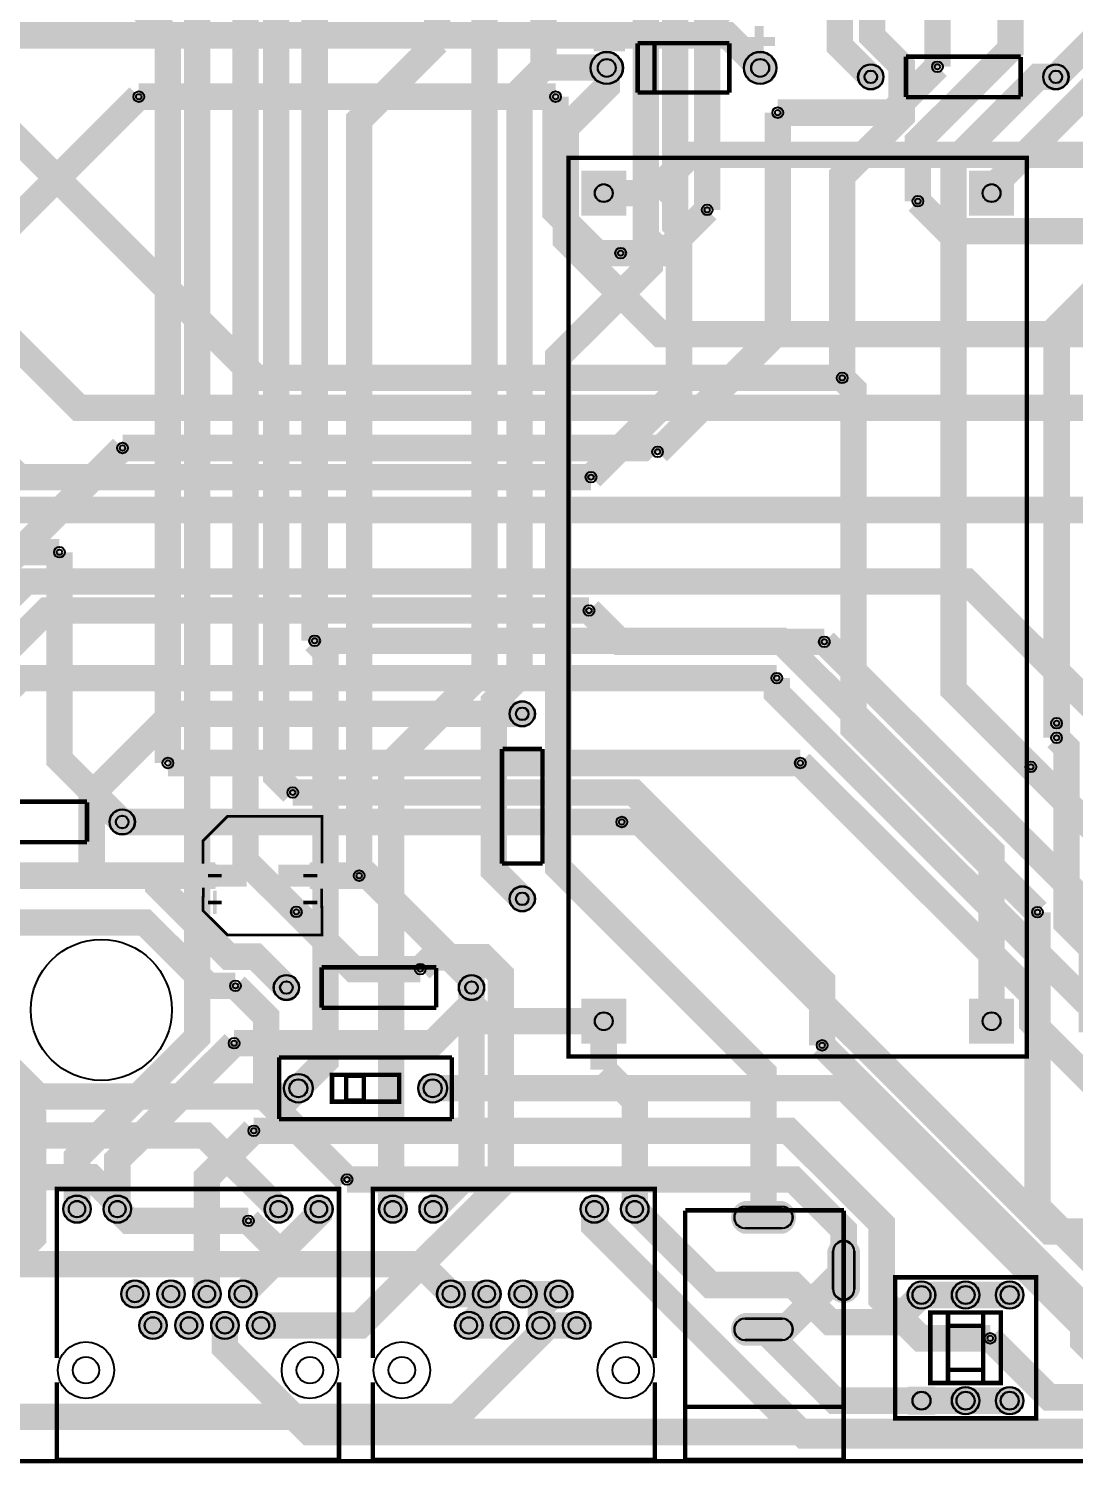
# Model space of a CAD drawing. Header units: millimetres. Extents: x 47 to 252, y 53 to 192.
# Drawn here: x 147.4 to 206.7, y 53.4 to 134.8 of the extents above; entities that cross this region are included whole.
import ezdxf

# ---------------------------------------------------------------- set-up
doc = ezdxf.new("R2010")
doc.units = ezdxf.units.MM
for name, color, linetype, true_color in [('BoardOutLine', 7, 'Continuous', 0xff00ff), ('BottomLayer', 7, 'Continuous', 0x0000ff), ('BottomSolderMaskLayer', 7, 'Continuous', 0xaa00ff), ('Document', 7, 'Continuous', 0xffffff), ('Hole', 7, 'Continuous', 0x222222), ('Multi-Layer', 7, 'Continuous', 0xc0c0c0), ('TopLayer', 7, 'Continuous', 0xff0000), ('TopPasteMaskLayer', 7, 'Continuous', 0x808080), ('TopSilkLayer', 7, 'Continuous', 0xffcc00), ('TopSolderMaskLayer', 7, 'Continuous', 0x800080)]:
    doc.layers.add(name, color=color, linetype=linetype, true_color=true_color)

msp = doc.modelspace()

# ---------------------------------------------------------------- hatches: boundary and pattern name
at = {"layer": 'BottomSolderMaskLayer'}
for points in [[(179.256, 132.588, 1), (181.107, 132.588, 1)], [(187.956, 132.588, 1), (189.807, 132.588, 1)], [(194.431, 132.08, 1), (195.882, 132.08, 1)], [(204.931, 132.08, 1), (206.382, 132.08, 1)], [(181.284, 126.757), (181.284, 124.206), (178.733, 124.206), (178.733, 126.757)], [(203.284, 126.757), (203.284, 124.206), (200.733, 124.206), (200.733, 126.757)], [(174.662, 95.928, 1), (176.113, 95.928, 1)], [(151.972, 89.789, 1), (153.423, 89.789, 1)], [(174.662, 85.428, 1), (176.113, 85.428, 1)], [(161.284, 80.391, 1), (162.735, 80.391, 1)], [(171.784, 80.391, 1), (173.235, 80.391, 1)], [(181.284, 79.757), (181.284, 77.206), (178.733, 77.206), (178.733, 79.757)], [(203.284, 79.757), (203.284, 77.206), (200.733, 77.206), (200.733, 79.757)], [(161.862, 74.676, 1), (163.513, 74.676, 1)], [(169.482, 74.676, 1), (171.133, 74.676, 1)], [(149.344, 67.816, 1), (150.918, 67.816, 1)], [(151.634, 67.816, 1), (153.208, 67.816, 1)], [(160.774, 67.816, 1), (162.348, 67.816, 1)], [(163.064, 67.816, 1), (164.638, 67.816, 1)], [(167.26, 67.816, 1), (168.835, 67.816, 1)], [(169.551, 67.816, 1), (171.125, 67.816, 1)], [(178.691, 67.816, 1), (180.265, 67.816, 1)], [(180.981, 67.816, 1), (182.555, 67.816, 1)], [(190.187, 68.268, -0.785398), (190.187, 66.417), (187.959, 66.417, -0.785398), (187.959, 68.268)], [(194.545, 63.214, -0.785398), (192.694, 63.214), (192.694, 65.476, -0.785398), (194.545, 65.476)], [(152.634, 62.996, 1), (154.208, 62.996, 1)], [(154.674, 62.996, 1), (156.248, 62.996, 1)], [(156.714, 62.996, 1), (158.288, 62.996, 1)], [(158.754, 62.996, 1), (160.328, 62.996, 1)], [(170.551, 62.996, 1), (172.125, 62.996, 1)], [(172.59, 62.996, 1), (174.164, 62.996, 1)], [(174.631, 62.996, 1), (176.205, 62.996, 1)], [(176.67, 62.996, 1), (178.244, 62.996, 1)], [(197.246, 62.944, 1), (198.821, 62.944, 1)], [(199.746, 62.944, 1), (201.321, 62.944, 1)], [(202.246, 62.944, 1), (203.821, 62.944, 1)], [(153.654, 61.216, 1), (155.228, 61.216, 1)], [(155.694, 61.216, 1), (157.268, 61.216, 1)], [(157.734, 61.216, 1), (159.308, 61.216, 1)], [(159.774, 61.216, 1), (161.348, 61.216, 1)], [(171.571, 61.216, 1), (173.145, 61.216, 1)], [(173.611, 61.216, 1), (175.185, 61.216, 1)], [(175.651, 61.216, 1), (177.225, 61.216, 1)], [(177.691, 61.216, 1), (179.265, 61.216, 1)], [(187.959, 60.067, -0.785398), (187.959, 61.918), (190.187, 61.918, -0.785398), (190.187, 60.067)], [(197.246, 57.732), (198.821, 57.732), (198.821, 56.157), (197.246, 56.157)], [(199.746, 56.944, 1), (201.321, 56.944, 1)], [(202.246, 56.944, 1), (203.821, 56.944, 1)]]:
    msp.add_hatch(color=256, dxfattribs=at).paths.add_polyline_path(points)
at = {"layer": 'Document'}
for points in [[(188.577, 133.181), (188.577, 134.959), (189.085, 134.959), (189.085, 133.181)], [(179.429, 134.04), (181.207, 134.04), (181.207, 133.532), (179.429, 133.532)], [(187.946, 134.347), (189.724, 134.347), (189.724, 133.839), (187.946, 133.839)], [(157.845, 87.401), (157.845, 86.081), (158.043, 86.081), (158.043, 87.401)], [(157.553, 86.84), (157.553, 86.642), (158.345, 86.642), (158.345, 86.84)], [(163.757, 86.84), (163.757, 86.642), (162.965, 86.642), (162.965, 86.84)]]:
    msp.add_hatch(color=256, dxfattribs=at).paths.add_polyline_path(points)
at = {"layer": 'Multi-Layer'}
for points in [[(179.281, 132.588, 1), (181.081, 132.588, 1)], [(187.981, 132.588, 1), (189.781, 132.588, 1)], [(194.456, 132.08, 1), (195.856, 132.08, 1)], [(204.956, 132.08, 1), (206.356, 132.08, 1)], [(181.258, 126.731), (181.258, 124.231), (178.758, 124.231), (178.758, 126.731)], [(203.258, 126.731), (203.258, 124.231), (200.758, 124.231), (200.758, 126.731)], [(174.687, 95.928, 1), (176.087, 95.928, 1)], [(151.997, 89.789, 1), (153.397, 89.789, 1)], [(174.687, 85.428, 1), (176.087, 85.428, 1)], [(161.309, 80.391, 1), (162.709, 80.391, 1)], [(171.809, 80.391, 1), (173.209, 80.391, 1)], [(181.258, 79.731), (181.258, 77.231), (178.758, 77.231), (178.758, 79.731)], [(203.258, 79.731), (203.258, 77.231), (200.758, 77.231), (200.758, 79.731)], [(161.887, 74.676, 1), (163.487, 74.676, 1)], [(169.507, 74.676, 1), (171.107, 74.676, 1)], [(149.369, 67.816, 1), (150.893, 67.816, 1)], [(151.659, 67.816, 1), (153.183, 67.816, 1)], [(160.799, 67.816, 1), (162.323, 67.816, 1)], [(163.089, 67.816, 1), (164.613, 67.816, 1)], [(167.285, 67.816, 1), (168.809, 67.816, 1)], [(169.576, 67.816, 1), (171.1, 67.816, 1)], [(178.716, 67.816, 1), (180.24, 67.816, 1)], [(181.006, 67.816, 1), (182.53, 67.816, 1)], [(190.173, 68.243, -0.785398), (190.173, 66.443), (187.973, 66.443, -0.785398), (187.973, 68.243)], [(194.52, 63.245, -0.785398), (192.72, 63.245), (192.72, 65.445, -0.785398), (194.52, 65.445)], [(152.659, 62.996, 1), (154.183, 62.996, 1)], [(154.699, 62.996, 1), (156.223, 62.996, 1)], [(156.739, 62.996, 1), (158.263, 62.996, 1)], [(158.779, 62.996, 1), (160.303, 62.996, 1)], [(170.576, 62.996, 1), (172.1, 62.996, 1)], [(172.615, 62.996, 1), (174.139, 62.996, 1)], [(174.656, 62.996, 1), (176.18, 62.996, 1)], [(176.695, 62.996, 1), (178.219, 62.996, 1)], [(197.272, 62.944, 1), (198.796, 62.944, 1)], [(199.772, 62.944, 1), (201.296, 62.944, 1)], [(202.272, 62.944, 1), (203.796, 62.944, 1)], [(153.679, 61.216, 1), (155.203, 61.216, 1)], [(155.719, 61.216, 1), (157.243, 61.216, 1)], [(157.759, 61.216, 1), (159.283, 61.216, 1)], [(159.799, 61.216, 1), (161.323, 61.216, 1)], [(171.596, 61.216, 1), (173.12, 61.216, 1)], [(173.636, 61.216, 1), (175.16, 61.216, 1)], [(175.676, 61.216, 1), (177.2, 61.216, 1)], [(177.716, 61.216, 1), (179.24, 61.216, 1)], [(187.973, 60.093, -0.785398), (187.973, 61.893), (190.173, 61.893, -0.785398), (190.173, 60.093)], [(197.271, 57.706), (198.795, 57.706), (198.795, 56.182), (197.271, 56.182)], [(199.772, 56.944, 1), (201.296, 56.944, 1)], [(202.272, 56.944, 1), (203.796, 56.944, 1)]]:
    msp.add_hatch(color=256, dxfattribs=at).paths.add_polyline_path(points)
at = {"layer": 'TopLayer'}
for points in [[(156.235, 87.341), (159.735, 87.341), (159.735, 86.141), (156.235, 86.141)], [(161.575, 87.341), (165.075, 87.341), (165.075, 86.141), (161.575, 86.141)]]:
    msp.add_hatch(color=256, dxfattribs=at).paths.add_polyline_path(points)
at = {"layer": 'TopPasteMaskLayer'}
for points in [[(156.235, 87.341), (159.735, 87.341), (159.735, 86.141), (156.235, 86.141)], [(161.575, 87.341), (165.075, 87.341), (165.075, 86.141), (161.575, 86.141)]]:
    msp.add_hatch(color=256, dxfattribs=at).paths.add_polyline_path(points)
at = {"layer": 'TopSilkLayer'}
for points in [[(157.85, 85.883), (157.85, 84.563), (158.048, 84.563), (158.048, 85.883)], [(157.553, 85.322), (157.553, 85.124), (158.345, 85.124), (158.345, 85.322)], [(163.757, 85.322), (163.757, 85.124), (162.965, 85.124), (162.965, 85.322)]]:
    msp.add_hatch(color=256, dxfattribs=at).paths.add_polyline_path(points)
at = {"layer": 'TopSolderMaskLayer'}
for points in [[(179.256, 132.588, 1), (181.107, 132.588, 1)], [(187.956, 132.588, 1), (189.807, 132.588, 1)], [(194.431, 132.08, 1), (195.882, 132.08, 1)], [(204.931, 132.08, 1), (206.382, 132.08, 1)], [(181.284, 126.757), (181.284, 124.206), (178.733, 124.206), (178.733, 126.757)], [(203.284, 126.757), (203.284, 124.206), (200.733, 124.206), (200.733, 126.757)], [(174.662, 95.928, 1), (176.113, 95.928, 1)], [(151.972, 89.789, 1), (153.423, 89.789, 1)], [(156.21, 87.367), (159.761, 87.367), (159.761, 86.116), (156.21, 86.116)], [(161.55, 87.367), (165.101, 87.367), (165.101, 86.116), (161.55, 86.116)], [(174.662, 85.428, 1), (176.113, 85.428, 1)], [(161.284, 80.391, 1), (162.735, 80.391, 1)], [(171.784, 80.391, 1), (173.235, 80.391, 1)], [(181.284, 79.757), (181.284, 77.206), (178.733, 77.206), (178.733, 79.757)], [(203.284, 79.757), (203.284, 77.206), (200.733, 77.206), (200.733, 79.757)], [(161.862, 74.676, 1), (163.513, 74.676, 1)], [(169.482, 74.676, 1), (171.133, 74.676, 1)], [(149.344, 67.816, 1), (150.918, 67.816, 1)], [(151.634, 67.816, 1), (153.208, 67.816, 1)], [(160.774, 67.816, 1), (162.348, 67.816, 1)], [(163.064, 67.816, 1), (164.638, 67.816, 1)], [(167.26, 67.816, 1), (168.835, 67.816, 1)], [(169.551, 67.816, 1), (171.125, 67.816, 1)], [(178.691, 67.816, 1), (180.265, 67.816, 1)], [(180.981, 67.816, 1), (182.555, 67.816, 1)], [(190.187, 68.268, -0.785398), (190.187, 66.417), (187.959, 66.417, -0.785398), (187.959, 68.268)], [(194.545, 63.214, -0.785398), (192.694, 63.214), (192.694, 65.476, -0.785398), (194.545, 65.476)], [(152.634, 62.996, 1), (154.208, 62.996, 1)], [(154.674, 62.996, 1), (156.248, 62.996, 1)], [(156.714, 62.996, 1), (158.288, 62.996, 1)], [(158.754, 62.996, 1), (160.328, 62.996, 1)], [(170.551, 62.996, 1), (172.125, 62.996, 1)], [(172.59, 62.996, 1), (174.164, 62.996, 1)], [(174.631, 62.996, 1), (176.205, 62.996, 1)], [(176.67, 62.996, 1), (178.244, 62.996, 1)], [(197.246, 62.944, 1), (198.821, 62.944, 1)], [(199.746, 62.944, 1), (201.321, 62.944, 1)], [(202.246, 62.944, 1), (203.821, 62.944, 1)], [(153.654, 61.216, 1), (155.228, 61.216, 1)], [(155.694, 61.216, 1), (157.268, 61.216, 1)], [(157.734, 61.216, 1), (159.308, 61.216, 1)], [(159.774, 61.216, 1), (161.348, 61.216, 1)], [(171.571, 61.216, 1), (173.145, 61.216, 1)], [(173.611, 61.216, 1), (175.185, 61.216, 1)], [(175.651, 61.216, 1), (177.225, 61.216, 1)], [(177.691, 61.216, 1), (179.265, 61.216, 1)], [(187.959, 60.067, -0.785398), (187.959, 61.918), (190.187, 61.918, -0.785398), (190.187, 60.067)], [(197.246, 57.732), (198.821, 57.732), (198.821, 56.157), (197.246, 56.157)], [(199.746, 56.944, 1), (201.321, 56.944, 1)], [(202.246, 56.944, 1), (203.821, 56.944, 1)]]:
    msp.add_hatch(color=256, dxfattribs=at).paths.add_polyline_path(points)

# ---------------------------------------------------------------- linework, layer by layer
at = {"layer": 'BoardOutLine', "const_width": 0.254}
msp.add_lwpolyline([(242.277, 53.516), (57.277, 53.516)], dxfattribs=at)
at = {"layer": 'BottomLayer', "const_width": 1.5}
for points in [[(163.614, 100.074), (163.614, 138.594), (165.187, 140.168), (165.765, 140.168), (166.758, 141.161), (166.758, 174.449), (162.774, 178.433)], [(150.131, 67.816), (150.131, 70.756), (156.943, 77.567), (156.943, 149.784), (140.313, 166.414), (128.165, 166.414), (125.796, 168.783), (123.741, 168.783)], [(195.156, 132.08), (193.401, 133.835), (193.401, 162.178), (196.749, 165.526)], [(162.572, 84.683), (159.683, 87.572), (159.683, 160.02)], [(172.382, 160.02), (173.247, 159.156), (173.247, 98.406), (167.947, 93.105), (167.947, 67.917), (168.047, 67.816)], [(205.656, 132.08), (233.735, 160.159), (235.92, 160.159)], [(202.008, 125.481), (202.008, 125.771), (233.747, 157.509), (243.077, 157.509)], [(162.368, 91.463), (161.425, 92.406), (161.425, 154.137)], [(189.073, 67.343), (189.073, 75.559), (177.432, 87.2), (177.432, 116.2), (182.624, 121.392), (182.624, 122.763), (182.393, 122.994), (182.393, 150.64), (185.219, 153.466)], [(140.772, 148.969), (155.289, 134.452), (155.289, 93.136)], [(187.917, 146.685), (188.324, 146.279), (188.324, 137.512), (185.876, 135.064), (185.876, 124.531)], [(193.535, 114.992), (193.535, 126.46), (196.907, 129.831), (196.907, 132.701), (195.232, 134.376), (195.232, 143.5), (198.417, 146.685)], [(176.498, 143.891), (176.594, 143.796), (176.594, 132.608)], [(179.288, 109.36), (184.278, 114.35), (184.278, 123.448), (184.063, 123.663), (184.063, 142.756), (185.198, 143.891)], [(197.021, 138.176), (198.935, 136.262), (198.935, 132.656)], [(197.826, 125.021), (197.826, 128.412), (203.077, 133.663), (203.077, 137.739)], [(170.56, 136.826), (170.56, 134.056)], [(166.136, 86.741), (166.136, 129.631), (170.56, 134.056)], [(176.594, 132.608), (175.228, 131.242), (175.228, 98.042), (173.78, 96.594), (173.78, 87.036), (175.387, 85.428)], [(180.181, 132.588), (180.162, 132.608), (176.594, 132.608)], [(205.656, 132.08), (204.639, 132.08), (199.854, 127.296), (199.854, 97.296), (204.235, 92.915)], [(140.158, 103.054), (140.158, 117.477), (153.635, 130.954)], [(180.97, 122.077), (179.634, 122.077), (177.279, 124.433), (177.279, 130.954)], [(189.878, 130.047), (189.878, 117.612), (183.065, 110.799)], [(210.439, 122.555), (205.697, 117.813), (205.697, 95.393)], [(204.609, 84.669), (194.177, 95.101), (194.177, 114.35), (193.535, 114.992)], [(152.713, 111.014), (144.558, 102.859), (144.558, 93.246)], [(152.697, 89.789), (149.137, 93.35), (149.137, 105.099)], [(192.523, 100.018), (180.946, 100.018), (179.173, 101.791)], [(162.687, 74.676), (164.226, 76.215), (164.226, 99.462), (163.614, 100.074)], [(211.074, 76.708), (211.074, 76.813), (208.152, 79.736), (207.203, 79.736), (189.825, 97.113), (189.825, 97.957)], [(211.074, 79.248), (206.263, 84.06), (206.263, 94), (205.697, 94.566)], [(211.074, 71.628), (204.307, 78.395), (204.307, 79.987), (191.158, 93.136)], [(142.197, 89.789), (145.922, 86.065), (145.922, 74.807), (147.637, 73.092), (147.637, 66.209), (142.645, 61.216)], [(211.074, 66.548), (205.3, 66.548), (182.059, 89.789), (181.033, 89.789)], [(169.601, 81.435), (170.273, 82.107), (173.191, 82.107), (174.172, 81.126), (174.172, 69.21), (166.178, 61.216), (160.561, 61.216)], [(165.447, 69.496), (160.863, 74.08), (160.863, 78.745), (159.118, 80.49)], [(172.509, 80.391), (172.509, 69.988), (170.338, 67.816)], [(226.314, 79.248), (220.03, 79.248), (213.614, 72.832), (213.614, 58.94), (211.809, 57.135), (205.28, 57.135), (201.931, 60.484)], [(180.008, 78.481), (180.008, 75.731)], [(159.043, 77.23), (152.421, 70.608), (152.421, 67.816)], [(211.074, 58.928), (210.581, 58.928), (192.395, 77.114)], [(180.008, 75.731), (181.768, 73.972), (181.768, 67.816)], [(157.501, 62.996), (157.501, 69.606), (160.159, 72.264)], [(176.438, 61.216), (176.438, 60.777), (171.689, 56.029), (113.815, 56.029), (105.334, 64.51), (105.334, 70.371)], [(163.851, 67.816), (163.851, 67.561), (161.867, 65.577), (161.432, 65.577)], [(179.477, 67.816), (179.477, 66.867), (191.375, 54.97), (214.672, 54.97)], [(181.768, 67.816), (186.076, 63.507), (190.759, 63.507), (192.865, 61.401), (196.491, 61.401), (198.034, 62.944)], [(161.432, 65.577), (159.857, 67.151)], [(161.432, 65.577), (161.432, 64.887), (159.541, 62.996)], [(172.358, 61.216), (173.377, 62.236), (173.377, 62.996)], [(177.457, 62.996), (177.18, 62.996), (176.438, 62.254), (176.438, 61.216)]]:
    msp.add_lwpolyline(points, dxfattribs=at)
at = {"layer": 'BottomSolderMaskLayer'}
for points in [[(188.01, 67.95), (190.137, 67.95)], [(188.01, 66.735), (190.137, 66.735)], [(193.012, 65.425), (193.012, 63.266)], [(194.227, 65.425), (194.227, 63.266)], [(190.137, 61.6), (188.01, 61.6)], [(190.137, 60.385), (188.01, 60.385)]]:
    msp.add_lwpolyline(points, close=True, dxfattribs=at)
for centre, radius in [((180.181, 132.588), 0.925), ((180.181, 132.588), 0.514), ((188.881, 132.588), 0.925), ((188.881, 132.588), 0.514), ((195.156, 132.08), 0.725), ((205.656, 132.08), 0.725), ((195.156, 132.08), 0.363), ((205.656, 132.08), 0.363), ((180.008, 125.481), 0.51), ((202.008, 125.481), 0.51), ((175.387, 95.928), 0.725), ((175.387, 95.928), 0.363), ((152.697, 89.789), 0.725), ((152.697, 89.789), 0.363), ((175.387, 85.428), 0.725), ((175.387, 85.428), 0.363), ((162.009, 80.391), 0.725), ((162.009, 80.391), 0.363), ((172.509, 80.391), 0.725), ((172.509, 80.391), 0.363), ((180.008, 78.481), 0.51), ((202.008, 78.481), 0.51), ((162.687, 74.676), 0.825), ((162.687, 74.676), 0.516), ((170.307, 74.676), 0.825), ((170.307, 74.676), 0.516), ((150.131, 67.816), 0.787), ((152.421, 67.816), 0.787), ((161.561, 67.816), 0.787), ((163.851, 67.816), 0.787), ((168.047, 67.816), 0.787), ((170.338, 67.816), 0.787), ((179.478, 67.816), 0.787), ((181.768, 67.816), 0.787), ((150.131, 67.816), 0.472), ((152.421, 67.816), 0.472), ((161.561, 67.816), 0.472), ((163.851, 67.816), 0.472), ((168.047, 67.816), 0.472), ((170.337, 67.816), 0.472), ((179.477, 67.816), 0.472), ((181.767, 67.816), 0.472), ((153.421, 62.996), 0.787), ((155.461, 62.996), 0.787), ((157.501, 62.996), 0.787), ((159.541, 62.996), 0.787), ((171.338, 62.996), 0.787), ((173.377, 62.996), 0.787), ((175.418, 62.996), 0.787), ((177.457, 62.996), 0.787), ((198.034, 62.944), 0.787), ((200.534, 62.944), 0.787), ((203.034, 62.944), 0.787), ((153.421, 62.996), 0.472), ((155.461, 62.996), 0.472), ((157.501, 62.996), 0.472), ((159.541, 62.996), 0.472), ((171.337, 62.996), 0.472), ((173.377, 62.996), 0.472), ((175.417, 62.996), 0.472), ((177.457, 62.996), 0.472), ((198.033, 62.944), 0.517), ((200.534, 62.944), 0.517), ((203.033, 62.944), 0.517), ((154.441, 61.216), 0.787), ((156.481, 61.216), 0.787), ((158.521, 61.216), 0.787), ((160.561, 61.216), 0.787), ((172.358, 61.216), 0.787), ((174.398, 61.216), 0.787), ((176.438, 61.216), 0.787), ((178.478, 61.216), 0.787), ((154.441, 61.216), 0.472), ((156.481, 61.216), 0.472), ((158.521, 61.216), 0.472), ((160.561, 61.216), 0.472), ((172.357, 61.216), 0.472), ((174.397, 61.216), 0.472), ((176.437, 61.216), 0.472), ((178.477, 61.216), 0.472), ((198.033, 56.944), 0.517), ((200.534, 56.944), 0.787), ((200.534, 56.944), 0.517), ((203.034, 56.944), 0.787), ((203.033, 56.944), 0.517)]:
    msp.add_circle(centre, radius, dxfattribs=at)
for centre, start, end in [((188.01, 67.343), 450, 270), ((190.137, 67.343), 270, 450), ((193.62, 65.425), 360, 180), ((193.62, 63.266), 180, 360), ((188.01, 60.993), 90, 270), ((190.137, 60.993), 270, 90)]:
    msp.add_arc(centre, 0.608, start, end, dxfattribs=at)
at = {"layer": 'Document'}
for centre in [(150.641, 58.676), (163.341, 58.676), (168.558, 58.676), (181.258, 58.676)]:
    msp.add_circle(centre, 0.75, dxfattribs=at)
at = {"layer": 'Hole'}
for centre in [(198.935, 132.656), (153.635, 130.954), (177.279, 130.954), (189.878, 130.047), (185.876, 124.531), (197.827, 125.021), (180.97, 122.077), (193.535, 114.992), (152.713, 111.014), (183.065, 110.799), (179.288, 109.36), (149.137, 105.099), (179.173, 101.791), (163.614, 100.074), (192.523, 100.018), (189.826, 97.957), (205.697, 95.393), (205.697, 94.566), (155.289, 93.136), (191.158, 93.136), (204.235, 92.915), (162.368, 91.463), (181.033, 89.789), (166.136, 86.741), (162.572, 84.683), (204.609, 84.669), (169.601, 81.435), (159.118, 80.49), (159.043, 77.23), (192.395, 77.114), (160.159, 72.264), (165.447, 69.496), (159.857, 67.151), (201.931, 60.484)]:
    msp.add_circle(centre, 0.153, dxfattribs=at)
at = {"layer": 'Multi-Layer'}
for points in [[(188.023, 67.943), (190.123, 67.943)], [(188.023, 66.743), (190.123, 66.743)], [(193.02, 65.395), (193.02, 63.295)], [(194.22, 65.395), (194.22, 63.295)], [(190.123, 61.593), (188.023, 61.593)], [(190.123, 60.393), (188.023, 60.393)]]:
    msp.add_lwpolyline(points, close=True, dxfattribs=at)
for centre, radius in [((180.181, 132.588), 0.9), ((180.181, 132.588), 0.5), ((188.881, 132.588), 0.9), ((188.881, 132.588), 0.5), ((195.156, 132.08), 0.7), ((198.935, 132.656), 0.305), ((205.656, 132.08), 0.7), ((195.156, 132.08), 0.35), ((205.656, 132.08), 0.35), ((153.635, 130.954), 0.305), ((177.279, 130.954), 0.305), ((189.878, 130.047), 0.305), ((180.008, 125.481), 0.5), ((202.008, 125.481), 0.5), ((185.876, 124.531), 0.305), ((197.827, 125.021), 0.305), ((180.97, 122.077), 0.305), ((193.535, 114.992), 0.305), ((152.713, 111.014), 0.305), ((183.065, 110.799), 0.305), ((179.288, 109.36), 0.305), ((149.137, 105.099), 0.305), ((179.173, 101.791), 0.305), ((163.614, 100.074), 0.305), ((192.523, 100.018), 0.305), ((189.826, 97.957), 0.305), ((175.387, 95.928), 0.7), ((175.387, 95.928), 0.35), ((205.697, 95.393), 0.305), ((205.697, 94.566), 0.305), ((155.289, 93.136), 0.305), ((191.158, 93.136), 0.305), ((204.235, 92.915), 0.305), ((162.368, 91.463), 0.305), ((152.697, 89.789), 0.7), ((152.697, 89.789), 0.35), ((181.033, 89.789), 0.305), ((166.136, 86.741), 0.305), ((175.387, 85.428), 0.7), ((175.387, 85.428), 0.35), ((162.572, 84.683), 0.305), ((204.609, 84.669), 0.305), ((151.511, 79.121), 4), ((169.601, 81.435), 0.305), ((159.118, 80.49), 0.305), ((162.009, 80.391), 0.7), ((162.009, 80.391), 0.35), ((172.509, 80.391), 0.7), ((172.509, 80.391), 0.35), ((180.008, 78.481), 0.5), ((202.008, 78.481), 0.5), ((159.043, 77.23), 0.305), ((192.395, 77.114), 0.305), ((162.687, 74.676), 0.8), ((162.687, 74.676), 0.5), ((170.307, 74.676), 0.8), ((170.307, 74.676), 0.5), ((160.159, 72.264), 0.305), ((165.447, 69.496), 0.305), ((150.131, 67.816), 0.762), ((152.421, 67.816), 0.762), ((161.561, 67.816), 0.762), ((163.851, 67.816), 0.762), ((168.047, 67.816), 0.762), ((170.338, 67.816), 0.762), ((179.478, 67.816), 0.762), ((181.768, 67.816), 0.762), ((150.131, 67.816), 0.457), ((152.421, 67.816), 0.457), ((161.561, 67.816), 0.457), ((163.851, 67.816), 0.457), ((168.047, 67.816), 0.457), ((170.337, 67.816), 0.457), ((179.477, 67.816), 0.457), ((181.767, 67.816), 0.457), ((159.857, 67.151), 0.305), ((153.421, 62.996), 0.762), ((155.461, 62.996), 0.762), ((157.501, 62.996), 0.762), ((159.541, 62.996), 0.762), ((171.338, 62.996), 0.762), ((173.377, 62.996), 0.762), ((175.418, 62.996), 0.762), ((177.457, 62.996), 0.762), ((198.034, 62.944), 0.762), ((200.534, 62.944), 0.762), ((203.034, 62.944), 0.762), ((153.421, 62.996), 0.457), ((155.461, 62.996), 0.457), ((157.501, 62.996), 0.457), ((159.541, 62.996), 0.457), ((171.337, 62.996), 0.457), ((173.377, 62.996), 0.457), ((175.417, 62.996), 0.457), ((177.457, 62.996), 0.457), ((198.033, 62.944), 0.5), ((200.534, 62.944), 0.5), ((203.033, 62.944), 0.5), ((154.441, 61.216), 0.762), ((156.481, 61.216), 0.762), ((158.521, 61.216), 0.762), ((160.561, 61.216), 0.762), ((172.358, 61.216), 0.762), ((174.398, 61.216), 0.762), ((176.438, 61.216), 0.762), ((178.478, 61.216), 0.762), ((154.441, 61.216), 0.457), ((156.481, 61.216), 0.457), ((158.521, 61.216), 0.457), ((160.561, 61.216), 0.457), ((172.357, 61.216), 0.457), ((174.397, 61.216), 0.457), ((176.437, 61.216), 0.457), ((178.477, 61.216), 0.457), ((150.641, 58.676), 1.6), ((163.341, 58.676), 1.6), ((168.558, 58.676), 1.6), ((181.258, 58.676), 1.6), ((201.931, 60.484), 0.305), ((198.033, 56.944), 0.5), ((200.534, 56.944), 0.762), ((200.534, 56.944), 0.5), ((203.034, 56.944), 0.762), ((203.033, 56.944), 0.5)]:
    msp.add_circle(centre, radius, dxfattribs=at)
for centre, start, end in [((188.023, 67.343), 450, 270), ((190.123, 67.343), 270, 450), ((193.62, 65.395), 360, 180), ((193.62, 63.295), 180, 360), ((188.023, 60.993), 90, 270), ((190.123, 60.993), 270, 90)]:
    msp.add_arc(centre, 0.6, start, end, dxfattribs=at)
at = {"layer": 'TopLayer', "const_width": 1.5}
for points in [[(102.591, 165.151), (110.155, 165.151), (160.314, 114.992), (193.535, 114.992)], [(226.314, 58.928), (245.812, 78.425), (245.812, 99.244), (231.409, 113.646), (209.614, 113.646), (209.269, 113.301), (150.243, 113.301), (118.409, 145.136), (97.567, 145.136)], [(188.881, 132.588), (187.03, 134.439), (145.138, 134.439), (136.339, 143.238)], [(226.314, 74.168), (228.02, 75.874), (228.02, 78.69), (239.616, 90.286), (242.194, 90.286), (244.072, 92.164), (244.072, 98.483), (235.06, 107.495), (146.384, 107.495), (129.514, 124.365), (129.514, 125.083), (112.505, 142.092), (89.446, 142.092)], [(243.077, 140.509), (230.224, 127.656), (184.933, 127.656), (182.759, 125.481)], [(210.439, 117.475), (183.233, 117.475), (177.854, 122.854), (177.854, 129.191), (180.181, 131.517), (180.181, 132.588)], [(198.935, 132.656), (196.327, 130.047), (189.878, 130.047)], [(177.279, 130.954), (153.635, 130.954)], [(149.137, 105.099), (138.61, 105.099), (126.206, 117.502), (113.175, 117.502), (108.981, 121.696), (108.981, 126.882)], [(180.008, 125.481), (182.759, 125.481)], [(197.826, 125.021), (199.52, 123.327), (208.672, 123.327), (210.439, 125.095)], [(185.876, 124.531), (183.422, 122.077), (180.97, 122.077)], [(179.288, 109.36), (146.858, 109.36), (133.17, 123.048)], [(183.065, 110.799), (182.849, 111.014), (152.713, 111.014)], [(115.768, 92.446), (124.134, 100.812), (144.611, 100.812), (147.243, 103.445), (200.594, 103.445), (207.752, 96.287), (212.24, 96.287)], [(121.582, 92.964), (126.02, 97.402), (144.036, 97.402), (148.425, 101.791), (179.173, 101.791)], [(202.008, 78.481), (202.008, 88.114), (190.048, 100.074), (163.614, 100.074)], [(207.702, 77.846), (207.702, 84.838), (192.523, 100.018)], [(189.825, 97.957), (146.93, 97.957), (143.873, 94.9), (128.244, 94.9), (125.433, 92.089), (125.433, 90.932)], [(175.387, 95.928), (155.52, 95.928), (150.961, 91.369), (150.961, 86.741)], [(205.697, 94.566), (205.697, 95.393)], [(155.289, 93.136), (191.158, 93.136)], [(211.074, 64.008), (209.37, 65.712), (209.37, 87.78), (204.235, 92.915)], [(192.395, 77.114), (192.395, 80.769), (181.702, 91.463), (162.368, 91.463)], [(181.033, 89.789), (152.697, 89.789)], [(131.826, 79.111), (133.733, 79.111), (141.363, 86.741), (150.961, 86.741)], [(150.961, 86.741), (154.735, 86.741)], [(157.985, 86.741), (154.735, 86.741)], [(162.009, 80.391), (160.257, 82.144), (158.751, 82.144), (154.735, 86.16), (154.735, 86.741)], [(163.325, 86.741), (164.951, 86.741)], [(164.951, 86.741), (166.136, 86.741)], [(166.136, 86.741), (166.576, 86.741)], [(172.509, 80.391), (172.509, 80.865), (166.633, 86.741), (166.576, 86.741)], [(159.118, 80.49), (157.571, 80.49), (153.979, 84.082), (143.407, 84.082), (141.732, 82.407)], [(162.572, 84.683), (165.82, 81.435), (169.601, 81.435)], [(211.074, 61.468), (204.609, 67.934), (204.609, 84.669)], [(170.307, 74.676), (193.696, 74.676), (207.199, 61.172), (207.199, 60.324), (210.398, 57.125), (211.681, 57.125), (220.941, 66.385), (220.941, 76.415), (226.314, 81.788)], [(162.687, 74.676), (162.222, 74.211), (147.929, 74.211), (141.732, 80.407)], [(172.509, 79.436), (172.509, 80.391)], [(172.509, 79.436), (170.303, 77.23), (159.043, 77.23)], [(180.008, 78.481), (173.464, 78.481), (172.509, 79.436)], [(158.521, 61.216), (158.521, 59.951), (163.304, 55.168), (212.139, 55.168), (223.865, 66.894), (223.865, 74.259), (226.314, 76.708)], [(132.344, 71.91), (136.815, 71.91), (136.896, 71.991), (157.387, 71.991), (161.561, 67.816)], [(160.159, 72.264), (190.485, 72.264), (195.774, 66.976), (195.774, 62.702), (197.992, 60.484), (201.931, 60.484)], [(145.935, 69.624), (150.948, 69.624), (152.421, 68.151), (152.421, 67.816)], [(165.447, 69.496), (190.762, 69.496), (193.62, 66.638), (193.62, 64.345)], [(159.857, 67.151), (153.086, 67.151), (152.421, 67.816)], [(171.338, 62.996), (169.641, 64.693), (142.105, 64.693)], [(189.073, 60.993), (190.267, 60.993), (193.62, 64.345)], [(173.377, 62.996), (171.338, 62.996)], [(175.418, 62.996), (177.457, 62.996)], [(198.034, 62.944), (200.534, 62.944)], [(200.534, 62.944), (203.034, 62.944)], [(172.358, 61.216), (174.397, 61.216)], [(176.438, 61.216), (178.477, 61.216)], [(198.034, 56.944), (193.122, 56.944), (189.073, 60.993)], [(200.534, 56.944), (198.034, 56.944)], [(200.534, 56.944), (203.034, 56.944)]]:
    msp.add_lwpolyline(points, dxfattribs=at)
at = {"layer": 'TopSilkLayer'}
for points, const_width in [([(181.931, 133.988), (187.131, 133.988)], 0.254), ([(181.931, 133.988), (181.931, 131.188)], 0.254), ([(182.891, 133.988), (182.891, 131.188)], 0.254), ([(187.131, 133.988), (187.131, 131.188)], 0.254), ([(197.156, 130.93), (197.156, 133.23)], 0.254), ([(197.156, 133.23), (203.656, 133.23)], 0.254), ([(203.656, 133.2), (203.656, 130.96)], 0.254), ([(181.931, 131.188), (187.131, 131.188)], 0.254), ([(203.656, 130.93), (197.156, 130.93)], 0.254), ([(174.237, 87.428), (174.237, 93.928)], 0.254), ([(174.267, 93.928), (176.507, 93.928)], 0.254), ([(176.537, 93.928), (176.537, 87.428)], 0.254), ([(144.197, 90.939), (150.697, 90.939)], 0.254), ([(150.697, 90.909), (150.697, 88.669)], 0.254), ([(164.025, 87.449), (164.031, 90.117), (158.675, 90.117), (157.279, 88.721), (157.279, 87.427)], 0.152), ([(150.697, 88.639), (144.197, 88.639)], 0.254), ([(176.537, 87.428), (174.237, 87.428)], 0.254), ([(164.011, 86.002), (164.031, 83.366), (158.674, 83.366), (157.28, 84.76), (157.293, 86.055)], 0.152), ([(164.009, 79.241), (164.009, 81.541)], 0.254), ([(164.009, 81.541), (170.509, 81.541)], 0.254), ([(170.509, 81.511), (170.509, 79.271)], 0.254), ([(170.509, 79.241), (164.009, 79.241)], 0.254), ([(161.597, 76.426), (161.597, 72.926)], 0.254), ([(171.397, 76.426), (161.597, 76.426)], 0.254), ([(171.397, 76.426), (171.397, 72.926)], 0.254), ([(171.397, 72.926), (161.597, 72.926)], 0.254), ([(148.991, 59.374), (148.991, 68.961), (164.992, 68.961), (164.992, 59.372)], 0.254), ([(166.907, 59.374), (166.907, 68.961), (182.908, 68.961), (182.908, 59.372)], 0.254), ([(184.628, 67.749), (193.628, 67.749)], 0.254), ([(184.628, 53.576), (184.628, 67.726)], 0.254), ([(193.62, 53.576), (193.62, 67.726)], 0.254), ([(199.533, 61.944), (199.533, 57.944)], 0.254), ([(201.533, 61.944), (201.533, 57.944)], 0.254), ([(199.533, 61.194), (201.533, 61.194)], 0.254), ([(199.533, 58.694), (201.533, 58.694)], 0.254), ([(148.991, 53.576), (148.991, 57.978)], 0.254), ([(164.992, 57.981), (164.992, 53.576)], 0.254), ([(166.907, 53.576), (166.907, 57.978)], 0.254), ([(182.908, 57.981), (182.908, 53.576)], 0.254), ([(184.628, 56.598), (193.628, 56.598)], 0.254), ([(164.991, 53.576), (148.991, 53.576)], 0.254), ([(182.907, 53.576), (166.907, 53.576)], 0.254), ([(184.62, 53.576), (193.62, 53.576)], 0.254)]:
    msp.add_lwpolyline(points, dxfattribs=dict(at, const_width=const_width))
at = {"layer": 'TopSilkLayer', "const_width": 0.254}
for points in [[(204.008, 127.481), (204.008, 76.481), (178.008, 76.481), (178.008, 127.481), (204.008, 127.481)], [(164.592, 75.438), (164.592, 73.914), (168.402, 73.914), (168.402, 75.438), (164.592, 75.438)], [(166.397, 75.376), (166.397, 73.976), (165.397, 73.976), (165.397, 75.376), (166.397, 75.376)], [(196.534, 63.944), (204.534, 63.944), (204.534, 55.944), (196.534, 55.944), (196.534, 63.944)], [(198.534, 61.944), (202.534, 61.944), (202.534, 57.944), (198.534, 57.944), (198.534, 61.944)]]:
    msp.add_lwpolyline(points, close=True, dxfattribs=at)
at = {"layer": 'TopSolderMaskLayer'}
for points in [[(188.01, 67.95), (190.137, 67.95)], [(188.01, 66.735), (190.137, 66.735)], [(193.012, 65.425), (193.012, 63.266)], [(194.227, 65.425), (194.227, 63.266)], [(190.137, 61.6), (188.01, 61.6)], [(190.137, 60.385), (188.01, 60.385)]]:
    msp.add_lwpolyline(points, close=True, dxfattribs=at)
for centre, radius in [((180.181, 132.588), 0.925), ((180.181, 132.588), 0.514), ((188.881, 132.588), 0.925), ((188.881, 132.588), 0.514), ((195.156, 132.08), 0.725), ((205.656, 132.08), 0.725), ((195.156, 132.08), 0.363), ((205.656, 132.08), 0.363), ((180.008, 125.481), 0.51), ((202.008, 125.481), 0.51), ((175.387, 95.928), 0.725), ((175.387, 95.928), 0.363), ((152.697, 89.789), 0.725), ((152.697, 89.789), 0.363), ((175.387, 85.428), 0.725), ((175.387, 85.428), 0.363), ((162.009, 80.391), 0.725), ((162.009, 80.391), 0.363), ((172.509, 80.391), 0.725), ((172.509, 80.391), 0.363), ((180.008, 78.481), 0.51), ((202.008, 78.481), 0.51), ((162.687, 74.676), 0.825), ((162.687, 74.676), 0.516), ((170.307, 74.676), 0.825), ((170.307, 74.676), 0.516), ((150.131, 67.816), 0.787), ((152.421, 67.816), 0.787), ((161.561, 67.816), 0.787), ((163.851, 67.816), 0.787), ((168.047, 67.816), 0.787), ((170.338, 67.816), 0.787), ((179.478, 67.816), 0.787), ((181.768, 67.816), 0.787), ((150.131, 67.816), 0.472), ((152.421, 67.816), 0.472), ((161.561, 67.816), 0.472), ((163.851, 67.816), 0.472), ((168.047, 67.816), 0.472), ((170.337, 67.816), 0.472), ((179.477, 67.816), 0.472), ((181.767, 67.816), 0.472), ((153.421, 62.996), 0.787), ((155.461, 62.996), 0.787), ((157.501, 62.996), 0.787), ((159.541, 62.996), 0.787), ((171.338, 62.996), 0.787), ((173.377, 62.996), 0.787), ((175.418, 62.996), 0.787), ((177.457, 62.996), 0.787), ((198.034, 62.944), 0.787), ((200.534, 62.944), 0.787), ((203.034, 62.944), 0.787), ((153.421, 62.996), 0.472), ((155.461, 62.996), 0.472), ((157.501, 62.996), 0.472), ((159.541, 62.996), 0.472), ((171.337, 62.996), 0.472), ((173.377, 62.996), 0.472), ((175.417, 62.996), 0.472), ((177.457, 62.996), 0.472), ((198.033, 62.944), 0.517), ((200.534, 62.944), 0.517), ((203.033, 62.944), 0.517), ((154.441, 61.216), 0.787), ((156.481, 61.216), 0.787), ((158.521, 61.216), 0.787), ((160.561, 61.216), 0.787), ((172.358, 61.216), 0.787), ((174.398, 61.216), 0.787), ((176.438, 61.216), 0.787), ((178.478, 61.216), 0.787), ((154.441, 61.216), 0.472), ((156.481, 61.216), 0.472), ((158.521, 61.216), 0.472), ((160.561, 61.216), 0.472), ((172.357, 61.216), 0.472), ((174.397, 61.216), 0.472), ((176.437, 61.216), 0.472), ((178.477, 61.216), 0.472), ((198.033, 56.944), 0.517), ((200.534, 56.944), 0.787), ((200.534, 56.944), 0.517), ((203.034, 56.944), 0.787), ((203.033, 56.944), 0.517)]:
    msp.add_circle(centre, radius, dxfattribs=at)
for centre, start, end in [((188.01, 67.343), 450, 270), ((190.137, 67.343), 270, 450), ((193.62, 65.425), 360, 180), ((193.62, 63.266), 180, 360), ((188.01, 60.993), 90, 270), ((190.137, 60.993), 270, 90)]:
    msp.add_arc(centre, 0.608, start, end, dxfattribs=at)

doc.saveas('drawing.dxf')
